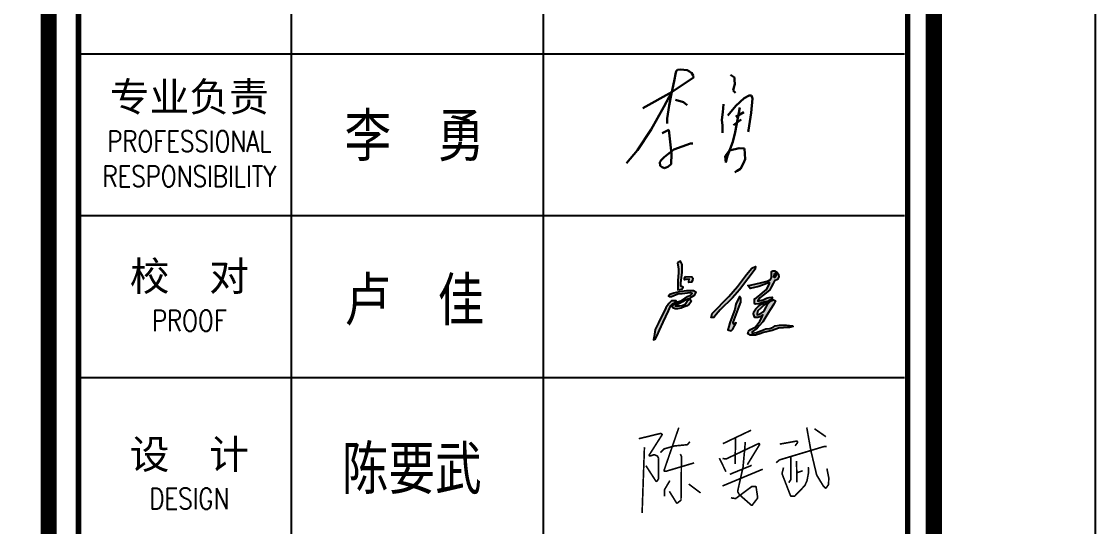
# Model space of a CAD drawing. Extents: x 815029915 to 815825525, y 579155098 to 579748855.
# Drawn here: x 815692947 to 815699587, y 579445772 to 579448893 of the extents above; entities that cross this region are included whole.
import ezdxf

# ---------------------------------------------------------------- set-up
doc = ezdxf.new("R2010")
doc.units = 0
doc.header["$LTSCALE"] = 100
doc.header["$MEASUREMENT"] = 0
for name, color, linetype in [('PUB_TITLE', 4, 'Continuous'), ('TK', 7, 'Continuous'), ('ZG-图框层', 4, 'Continuous'), ('zm', 1, 'Continuous')]:
    doc.layers.add(name, color=color, linetype=linetype)
doc.layers.add('平面看线', color=175, linetype='Continuous', lineweight=9)
doc.styles.add('CCIAD-图框(标题项)', font='')
doc.styles.add('基本字体', font='simplex.shx', dxfattribs={"height": 180, "bigfont": 'hztxt.shx'})
doc.styles.get('CCIAD-图框(标题项)').set_extended_font_data('SimHei')

# ---------------------------------------------------------------- blocks, each defined once
blk = doc.blocks.new('CCIAD-TK-A0-图签')
at = {"layer": 'TK'}
for p, q in [((1139.265, 121.628), (1139.265, 51.628)), ((1154.858, 121.628), (1154.858, 51.628)), ((1126.117, 91.628), (1177.187, 91.628)), ((1126.117, 91.628), (1177.187, 91.628)), ((1126.117, 81.628), (1177.187, 81.628)), ((1126.117, 81.628), (1177.187, 81.628)), ((1126.117, 71.628), (1177.187, 71.628)), ((1126.117, 71.628), (1177.187, 71.628))]:
    blk.add_line(p, q, dxfattribs=at)
at = {"layer": 'TK', "const_width": 1}
blk.add_lwpolyline([(1124.286, 10.457), (1124.286, 831)], dxfattribs=at)
at = {"layer": 'TK'}
blk.add_lwpolyline([(1124.286, 10.457), (1179, 10.457), (1179, 831)], dxfattribs=at)
at = {"layer": 'TK', "const_width": 0.347}
blk.add_lwpolyline([(1126.117, 185.398), (1177.387, 185.398), (1177.387, 13.253), (1126.117, 13.253)], close=True, dxfattribs=at)
at = {"layer": 'TK', "char_height": 1.8, "width": 11.6, "attachment_point": 5, "style": '基本字体'}
for s, insert in [('{\\fSimHei|b0|i0|c134|p49;专业负责\\H1.615x;\\W0.8;\\P\\Fsimplex,hztxt|c134;\\H0.4472x;PROFESSIONAL RESPONSIBILITY}', (1132.976, 86.628)), ('{\\fSimHei|b0|i0|c134|p49;校  对\\H1.167x;\\P\\Fsimplex,hztxt|c134;\\H0.6189x;\\W0.8;PROOF }', (1132.976, 76.628)), ('{\\fSimHei|b0|i0|c134|p49;设  计\\H1.167x;\\P\\Fsimplex,hztxt|c134;\\H0.6189x;\\W0.8;DESIGN }', (1132.976, 65.628))]:
    blk.add_mtext(s, dxfattribs=dict(at, insert=insert))
blk = doc.blocks.new('李勇')
at = {"color": 7, "lineweight": 30}
for p, q in [((8812.8, 21791.1), (8806.5, 21758.1)), ((8816.5, 21810.6), (8812.8, 21791.1)), ((8824.8, 21817.8), (8816.5, 21810.6)), ((8843.3, 21821.1), (8824.8, 21817.8)), ((8865.5, 21819.2), (8843.3, 21821.1)), ((8885.2, 21817.5), (8865.5, 21819.2)), ((8899.9, 21807.9), (8885.2, 21817.5)), ((8913.1, 21799.3), (8899.9, 21807.9)), ((8922.7, 21784.1), (8913.1, 21799.3)), ((8925.1, 21771.8), (8922.7, 21784.1)), ((9153.4, 21787.1), (9177.6, 21772.1)), ((8806.5, 21758.1), (8786.2, 21661.3)), ((8792.7, 21683.7), (8925.1, 21771.8)), ((9180.5, 21730.1), (9173.4, 21710.2)), ((9177.6, 21772.1), (9177.6, 21757.9)), ((9177.6, 21757.9), (9180.5, 21730.1)), ((8611.5, 21581.2), (8792.7, 21683.7)), ((8740.7, 21589.4), (8790.7, 21682.5)), ((8786.2, 21661.3), (8774.9, 21599.2)), ((9173.4, 21710.2), (9169.1, 21690.3)), ((9169.1, 21690.3), (9183.3, 21676)), ((9237.3, 21642.9), (9268.1, 21660.8)), ((9268.1, 21660.8), (9282.5, 21660.8)), ((9282.5, 21660.8), (9288.4, 21641.9)), ((8663.8, 21450.7), (8740.7, 21589.4)), ((8774.9, 21599.2), (8762.8, 21517.1)), ((8812.6, 21633.3), (8863.3, 21620)), ((8863.3, 21620), (8885.9, 21601)), ((9109.4, 21606.3), (9105.6, 21556.5)), ((9136.2, 21536.4), (9185.8, 21596.4)), ((9210.4, 21586.1), (9183.2, 21433.5)), ((9185.8, 21596.4), (9237.3, 21642.9)), ((9288.4, 21641.9), (9280.7, 21553.3)), ((8762.8, 21517.1), (8762.8, 21493)), ((9105.6, 21556.5), (9099.9, 21510.6)), ((9185.8, 21528.9), (9235, 21556.5)), ((9280.7, 21553.3), (9265.1, 21445.9)), ((8578.7, 21322.8), (8663.8, 21450.7)), ((8730.7, 21428.4), (8772.7, 21447.9)), ((8762.8, 21493), (8762.8, 21487)), ((8772.7, 21447.9), (8780.7, 21373.4)), ((9099.9, 21510.6), (9103.1, 21474.1)), ((9103.1, 21474.1), (9103.7, 21438.2)), ((9172.6, 21477.6), (9218.4, 21511.3)), ((9103.7, 21438.2), (9103.8, 21430)), ((9183.2, 21433.5), (9167.4, 21374.8)), ((9265.1, 21445.9), (9263.6, 21436)), ((8510.5, 21243), (8578.7, 21322.8)), ((8763.2, 21295.4), (8803.1, 21325.8)), ((8780.7, 21373.4), (8788.6, 21299.4)), ((8803.1, 21325.8), (8853.6, 21345.6)), ((8853.6, 21345.6), (8905.5, 21362.9)), ((8905.5, 21362.9), (8921.5, 21362.9)), ((9120.5, 21285.9), (9147.1, 21320)), ((9167.4, 21374.8), (9135.4, 21288.2)), ((9147.1, 21320), (9206.4, 21334.2)), ((9206.4, 21334.2), (9239.2, 21331.9)), ((9239.2, 21331.9), (9243.9, 21266.8)), ((8715.9, 21247.5), (8725.2, 21261.5)), ((8725.2, 21261.5), (8742.8, 21278.2)), ((8742.8, 21278.2), (8763.2, 21295.4)), ((8788.6, 21299.4), (8786.4, 21235.5)), ((9123.7, 21245.3), (9120.5, 21285.9)), ((9135.4, 21288.2), (9123.7, 21245.3)), ((9243.9, 21266.8), (9233.6, 21242)), ((8718.4, 21224.7), (8715.9, 21247.5)), ((8730.7, 21217.1), (8718.4, 21224.7)), ((8746, 21211.1), (8730.7, 21217.1)), ((8765.2, 21219.5), (8746, 21211.1)), ((8786.4, 21235.5), (8765.2, 21219.5)), ((9195.6, 21195.1), (9181, 21185.9)), ((9214.2, 21206.8), (9195.6, 21195.1)), ((9233.6, 21242), (9214.2, 21206.8))]:
    blk.add_line(p, q, dxfattribs=at)
blk = doc.blocks.new('gadad23a')
at = {"layer": '平面看线', "const_width": 100}
for points in [[(129300, 115871), (130634, 116195, -0.150124), (130663, 116193), (130711, 116175, -0.476931), (130735, 116101), (129958, 114882, 0.703116), (130016, 114807), (130242, 114881, -0.191901), (130279, 114878), (130443, 114800, -0.166898), (130467, 114777), (130516, 114678, -0.116521), (130522, 114655), (130522, 113410, -0.134677), (130515, 113384), (130441, 113260, -0.556571), (130356, 113258), (129742, 114206)], [(131775, 116553), (130868, 113925, 0.557185), (130922, 113859), (131024, 113872), (132727, 114378)], [(139687, 116566), (139940, 115144), (140298, 113636, 0.077541), (140304, 113622), (140692, 112978), (140816, 112838, 0.480002), (140894, 112842), (141024, 113023, 0.147817), (141034, 113050), (141049, 113447, 0.05991), (141048, 113459), (140933, 114030)], [(130637, 115013), (130859, 115235, -0.129081), (130881, 115248), (131523, 115427), (132286, 115499, 0.194236), (132319, 115516), (132460, 115681)], [(134479, 114648), (134686, 114623, 0.141288), (134714, 114627), (136699, 115567, -0.745112), (136763, 115496), (136015, 114271)], [(138021, 115539), (139052, 115724, -0.467135), (139111, 115675), (139111, 115641, -0.160073), (139101, 115611), (138969, 115432)], [(131867, 114919), (131936, 114795, -0.131224), (131942, 114770), (131913, 112094, -0.229929), (131893, 112055), (131700, 111906, -0.444253), (131627, 111919), (131191, 112623)], [(137796, 114387), (137992, 114555, -0.104533), (138010, 114565), (140768, 115393, -0.07304), (140783, 115395), (140909, 115395)], [(138698, 114771), (138706, 113365, -0.149587), (138697, 113337), (138577, 113157)], [(135747, 114110), (135417, 112637, 0.177164), (135421, 112603), (135517, 112420, 0.093258), (135528, 112406), (136253, 111773, 0.432684), (136325, 111780), (136642, 112193, 0.202276), (136652, 112231), (136559, 112877, 0.372816), (136509, 112920), (136309, 112920, 0.162035), (136279, 112910), (135311, 112185, -0.199079), (135274, 112176), (134997, 112216)], [(138254, 114091), (138160, 113731, 0.156859), (138162, 113700), (138682, 112354, 0.309954), (138729, 112322), (138920, 112322, 0.204533), (138956, 112337), (139554, 112962, 0.079088), (139563, 112975), (139695, 113250, 0.06466), (139699, 113262), (139787, 113719, 0.04851), (139788, 113729), (139786, 114121)], [(131225, 113282), (130897, 112730, 0.134842), (130890, 112705), (130890, 112304)]]:
    blk.add_lwpolyline(points, format="xyb", dxfattribs=at)
for points in [[(134496, 115562), (136247, 116397)], [(140164, 116488), (140870, 115997)], [(135290, 115941), (135254, 114307)], [(135890, 115676), (135747, 114110)], [(129652, 115349), (129508, 111282)], [(134283, 114674), (134692, 113831)], [(134932, 113672), (136284, 114227)], [(139055, 114503), (139079, 113173)], [(134480, 112953), (136969, 113988)], [(139069, 113773), (139433, 113888)], [(132390, 113071), (133122, 112524)]]:
    blk.add_lwpolyline(points, dxfattribs=at)
blk = doc.blocks.new('ll')
at = {"layer": 'ZG-图框层'}
blk.add_lwpolyline([(815136770.1, 579524220), (815255670.1, 579524220), (815255670.1, 579608320), (815136770.1, 579608320)], close=True, dxfattribs=at)

msp = doc.modelspace()

# ---------------------------------------------------------------- hatches: boundary and pattern name
h = msp.add_hatch(color=256)
h.paths.add_polyline_path([(815697097.9, 579447306), (815697090.1, 579447314.4), (815697050.7, 579447317.7), (815697045.2, 579447306.4), (815697046.5, 579447297), (815697055.9, 579447298.3), (815697074, 579447300.5), (815697072, 579447287.6), (815697072, 579447279.5), (815697089.2, 579447281.8), (815697094.7, 579447293.1)])
h.paths.add_polyline_path([(815697037.9, 579447250.8), (815697023.1, 579447257.4), (815697023.1, 579447276.3), (815697031.3, 579447343.8), (815697031.3, 579447390.8), (815697019.8, 579447412.2), (815697002.5, 579447402.3), (815697009.1, 579447362), (815697009.1, 579447341.4), (815697003.3, 579447289.5), (815697003.3, 579447271.4), (815697003.3, 579447250.8), (815697003.3, 579447234.3), (815697028.9, 579447239.3)])
h.paths.add_polyline_path([(815697115, 579447222), (815697102.1, 579447229.8), (815697087.6, 579447229.8), (815697058.5, 579447229.8), (815697016.5, 579447224.6), (815696980.2, 579447216.8), (815696953.8, 579447207), (815696947.6, 579447198.2), (815696955.3, 579447190.4), (815696965.2, 579447190.4), (815696980.2, 579447197.1), (815697004.1, 579447207.5), (815697031.6, 579447210.1), (815697080.8, 579447216.3), (815697092.7, 579447212.7), (815697082.9, 579447201.3), (815697064.7, 579447192.5), (815697029.5, 579447169.7), (815697004.6, 579447161.4), (815696979.2, 579447145.3), (815696966.2, 579447132.4), (815696973, 579447123.5), (815696987.5, 579447117.3), (815697002.5, 579447117.3), (815697025.5, 579447121.9), (815697043, 579447128.7), (815697061.6, 579447136), (815697075.1, 579447145.8), (815697083.9, 579447158.8), (815697086, 579447167.1), (815697078, 579447178.3), (815697071.5, 579447172.3), (815697062.8, 579447164.3), (815697058.5, 579447158.8), (815697049.2, 579447146.9), (815697032.1, 579447138.6), (815697015, 579447134.9), (815696994.7, 579447134.9), (815696988, 579447134.9), (815696992.1, 579447140.6), (815697015, 579447150), (815697034.1, 579447160.9), (815697050.2, 579447170.7), (815697072.2, 579447179.7), (815697085.5, 579447187.3), (815697105.8, 579447198.9), (815697110.9, 579447211.6)])
h.paths.add_polyline_path([(815696994.5, 579447160.3), (815696994.5, 579447167.1), (815696988.5, 579447166), (815696965.7, 579447166.5), (815696948, 579447150.9), (815696930.9, 579447123), (815696885.5, 579447030.7), (815696864.9, 579446988.8), (815696857.3, 579446945.3), (815696853.9, 579446926), (815696865.6, 579446931.2), (815696875.5, 579446952.8), (815696890.2, 579446984.5), (815696913.6, 579447035.2), (815696946.3, 579447105.9), (815696961.2, 579447136.9), (815696972, 579447147.6)])
h.paths.add_polyline_path([(815697385.8, 579447234.6), (815697482.6, 579447361.4), (815697484.3, 579447378.1), (815697460.9, 579447368.9), (815697428.3, 579447328.8), (815697372.4, 579447254.6), (815697319, 579447193.7), (815697217.2, 579447087.8), (815697210.5, 579447063.7), (815697227.2, 579447063.7), (815697242.2, 579447081.9), (815697265.6, 579447110.3), (815697341.5, 579447185.4)])
h.paths.add_polyline_path([(815697393, 579447159), (815697393, 579447180.4), (815697385.7, 579447192.5), (815697377.9, 579447177.3), (815697362.7, 579447146.4), (815697356.4, 579447112.3), (815697340.7, 579447069.9), (815697326.3, 579447031.2), (815697319.7, 579447007.6), (815697314, 579446987.3), (815697333.8, 579446981.4), (815697344.9, 579446991.9), (815697353.8, 579447011.8), (815697364.8, 579447030.6), (815697347.5, 579447021.7), (815697345.4, 579447032.7), (815697359, 579447066.3), (815697382.6, 579447130.7)])
h.paths.add_polyline_path([(815697628.8, 579447314.6), (815697626.7, 579447331.4), (815697618.2, 579447342.5), (815697602.4, 579447353), (815697591.4, 579447353), (815697584, 579447347.7), (815697584, 579447329.3), (815697584, 579447309.9), (815697577.2, 579447298.3), (815697556.4, 579447287.2), (815697524, 579447279.4), (815697481.3, 579447269), (815697451.9, 579447263.9), (815697436.4, 579447261.3), (815697447, 579447248.6), (815697452.3, 579447242.3), (815697504.6, 579447255.5), (815697571.7, 579447279.2), (815697571.7, 579447272.4), (815697552.7, 579447237), (815697501.4, 579447192.6), (815697493.5, 579447187.3), (815697478.1, 579447179.4), (815697478.1, 579447171.5), (815697478.1, 579447151.2), (815697484.5, 579447146.4), (815697506.7, 579447148.5), (815697525.7, 579447155.9), (815697550.6, 579447161.8), (815697536.3, 579447151.7), (815697521.5, 579447145.9), (815697504, 579447132.7), (815697486.6, 579447116.3), (815697474.4, 579447099.4), (815697471.2, 579447086.1), (815697476, 579447074.1), (815697480.3, 579447063.5), (815697498.2, 579447063.5), (815697510.9, 579447068.3), (815697529.9, 579447079.3), (815697521.5, 579447059.3), (815697511.4, 579447040.4), (815697494, 579447019.1), (815697481.8, 579447004.3), (815697453.8, 579446990.1), (815697440.6, 579446980), (815697438, 579446962.1), (815697451.7, 579446955.2), (815697485, 579446955.2), (815697512, 579446962.1), (815697533.7, 579446970.7), (815697561.1, 579446977.4), (815697587.7, 579446983.9), (815697610.8, 579446991.7), (815697626.1, 579446996.8), (815697657.9, 579447000.1), (815697683.2, 579447002.8), (815697695.4, 579447002.8), (815697717.1, 579447009.1), (815697713.4, 579447011.7), (815697676.9, 579447017), (815697632.5, 579447017), (815697605.5, 579447011.7), (815697594.4, 579447004.3), (815697573.8, 579446996.4), (815697547.9, 579446992.7), (815697517.3, 579446981.1), (815697490.8, 579446970), (815697464.6, 579446966.8), (815697464.6, 579446976), (815697478.7, 579446985.8), (815697495.1, 579446997.4), (815697507.7, 579447012.3), (815697528.9, 579447037.1), (815697547.9, 579447067.4), (815697565, 579447094.8), (815697575.7, 579447111.8), (815697597.2, 579447146.1), (815697603.5, 579447157.7), (815697607.2, 579447166.6), (815697596.6, 579447173), (815697579.8, 579447166.1), (815697560.5, 579447147.4), (815697549.5, 579447128), (815697539.3, 579447109.8), (815697532.4, 579447097.7), (815697510.8, 579447083.5), (815697494.5, 579447079.3), (815697494.5, 579447087.7), (815697499.8, 579447104.6), (815697517.2, 579447121.9), (815697532.9, 579447137.7), (815697548.2, 579447148.2), (815697557, 579447159.9), (815697574, 579447171.5), (815697587.1, 579447180.5), (815697587.1, 579447189.8), (815697569.8, 579447186.8), (815697551.9, 579447183.6), (815697531.1, 579447172.6), (815697513.5, 579447167.8), (815697499.8, 579447164.2), (815697499.8, 579447167.3), (815697512, 579447185.3), (815697531.8, 579447201.2), (815697549.8, 579447215.7), (815697572.4, 579447233.9), (815697581.2, 579447250.5), (815697593.5, 579447273.6), (815697602.4, 579447290.4), (815697620.3, 579447297.8)])
h.paths.add_polyline_path([(815697601.9, 579447310.5), (815697596.6, 579447315.4), (815697601.6, 579447334.6), (815697609.5, 579447332.3), (815697614.2, 579447325.7)], flags=16)

# ---------------------------------------------------------------- linework, layer by layer
for points in [[(815697002.5, 579447402.3), (815697009.1, 579447362), (815697009.1, 579447341.4), (815697003.3, 579447289.5), (815697003.3, 579447271.4), (815697003.3, 579447250.8), (815697003.3, 579447234.3), (815697028.9, 579447239.3), (815697037.9, 579447250.8), (815697023.1, 579447257.4), (815697023.1, 579447276.3), (815697031.3, 579447343.8), (815697031.3, 579447390.8), (815697019.8, 579447412.2)], [(815697482.6, 579447361.4), (815697385.8, 579447234.6), (815697341.5, 579447185.4), (815697265.6, 579447110.3), (815697242.2, 579447081.9), (815697227.2, 579447063.7), (815697210.5, 579447063.7), (815697217.2, 579447087.8), (815697319, 579447193.7), (815697372.4, 579447254.6), (815697428.3, 579447328.8), (815697460.9, 579447368.9), (815697484.3, 579447378.1)], [(815697451.9, 579447263.9), (815697481.3, 579447269), (815697524, 579447279.4), (815697556.4, 579447287.2), (815697577.2, 579447298.3), (815697584, 579447309.9), (815697584, 579447329.3), (815697584, 579447347.7), (815697591.4, 579447353), (815697602.4, 579447353), (815697618.2, 579447342.5), (815697626.7, 579447331.4), (815697628.8, 579447314.6), (815697620.3, 579447297.8), (815697602.4, 579447290.4), (815697593.5, 579447273.6), (815697581.2, 579447250.5), (815697572.4, 579447233.9), (815697549.8, 579447215.7), (815697531.8, 579447201.2), (815697512, 579447185.3), (815697499.8, 579447167.3), (815697499.8, 579447164.2), (815697513.5, 579447167.8), (815697531.1, 579447172.6), (815697551.9, 579447183.6), (815697569.8, 579447186.8), (815697587.1, 579447189.8), (815697587.1, 579447180.5), (815697574, 579447171.5), (815697557, 579447159.9), (815697548.2, 579447148.2), (815697532.9, 579447137.7), (815697517.2, 579447121.9), (815697499.8, 579447104.6), (815697494.5, 579447087.7), (815697494.5, 579447079.3), (815697510.8, 579447083.5), (815697532.4, 579447097.7), (815697539.3, 579447109.8), (815697549.5, 579447128), (815697560.5, 579447147.4), (815697579.8, 579447166.1), (815697596.6, 579447173), (815697607.2, 579447166.6), (815697603.5, 579447157.7), (815697597.2, 579447146.1), (815697575.7, 579447111.8), (815697565, 579447094.8), (815697547.9, 579447067.4), (815697528.9, 579447037.1), (815697507.7, 579447012.3), (815697495.1, 579446997.4), (815697478.7, 579446985.8), (815697464.6, 579446976), (815697464.6, 579446966.8), (815697490.8, 579446970), (815697517.3, 579446981.1), (815697547.9, 579446992.7), (815697573.8, 579446996.4), (815697594.4, 579447004.3), (815697605.5, 579447011.7), (815697632.5, 579447017), (815697676.9, 579447017), (815697713.4, 579447011.7), (815697717.1, 579447009.1), (815697695.4, 579447002.8), (815697683.2, 579447002.8), (815697657.9, 579447000.1), (815697626.1, 579446996.8), (815697610.8, 579446991.7), (815697587.7, 579446983.9), (815697561.1, 579446977.4), (815697533.7, 579446970.7), (815697512, 579446962.1), (815697485, 579446955.2), (815697451.7, 579446955.2), (815697438, 579446962.1), (815697440.6, 579446980), (815697453.8, 579446990.1), (815697481.8, 579447004.3), (815697494, 579447019.1), (815697511.4, 579447040.4), (815697521.5, 579447059.3), (815697529.9, 579447079.3), (815697510.9, 579447068.3), (815697498.2, 579447063.5), (815697480.3, 579447063.5), (815697476, 579447074.1), (815697471.2, 579447086.1), (815697474.4, 579447099.4), (815697486.6, 579447116.3), (815697504, 579447132.7), (815697521.5, 579447145.9), (815697536.3, 579447151.7), (815697550.6, 579447161.8), (815697525.7, 579447155.9), (815697506.7, 579447148.5), (815697484.5, 579447146.4), (815697478.1, 579447151.2), (815697478.1, 579447171.5), (815697478.1, 579447179.4), (815697493.5, 579447187.3), (815697501.4, 579447192.6), (815697552.7, 579447237), (815697571.7, 579447272.4), (815697571.7, 579447279.2), (815697504.6, 579447255.5), (815697452.3, 579447242.3), (815697447, 579447248.6), (815697436.4, 579447261.3)], [(815697601.6, 579447334.6), (815697596.6, 579447315.4), (815697601.9, 579447310.5), (815697614.2, 579447325.7), (815697609.5, 579447332.3)], [(815697050.7, 579447317.7), (815697090.1, 579447314.4), (815697097.9, 579447306), (815697094.7, 579447293.1), (815697089.2, 579447281.8), (815697072, 579447279.5), (815697072, 579447287.6), (815697074, 579447300.5), (815697055.9, 579447298.3), (815697046.5, 579447297), (815697045.2, 579447306.4)], [(815696953.8, 579447207), (815696980.2, 579447216.8), (815697016.5, 579447224.6), (815697058.5, 579447229.8), (815697087.6, 579447229.8), (815697102.1, 579447229.8), (815697115, 579447222), (815697110.9, 579447211.6), (815697105.8, 579447198.9), (815697085.5, 579447187.3), (815697072.2, 579447179.7), (815697050.2, 579447170.7), (815697034.1, 579447160.9), (815697015, 579447150), (815696992.1, 579447140.6), (815696988, 579447134.9), (815696994.7, 579447134.9), (815697015, 579447134.9), (815697032.1, 579447138.6), (815697049.2, 579447146.9), (815697058.5, 579447158.8), (815697062.8, 579447164.3), (815697071.5, 579447172.3), (815697078, 579447178.3), (815697086, 579447167.1), (815697083.9, 579447158.8), (815697075.1, 579447145.8), (815697061.6, 579447136), (815697043, 579447128.7), (815697025.5, 579447121.9), (815697002.5, 579447117.3), (815696987.5, 579447117.3), (815696973, 579447123.5), (815696966.2, 579447132.4), (815696979.2, 579447145.3), (815697004.6, 579447161.4), (815697029.5, 579447169.7), (815697064.7, 579447192.5), (815697082.9, 579447201.3), (815697092.7, 579447212.7), (815697080.8, 579447216.3), (815697031.6, 579447210.1), (815697004.1, 579447207.5), (815696980.2, 579447197.1), (815696965.2, 579447190.4), (815696955.3, 579447190.4), (815696947.6, 579447198.2)], [(815696988.5, 579447166), (815696965.7, 579447166.5), (815696948, 579447150.9), (815696930.9, 579447123), (815696885.5, 579447030.7), (815696864.9, 579446988.8), (815696857.3, 579446945.3), (815696853.9, 579446926), (815696865.6, 579446931.2), (815696875.5, 579446952.8), (815696890.2, 579446984.5), (815696913.6, 579447035.2), (815696946.3, 579447105.9), (815696961.2, 579447136.9), (815696972, 579447147.6), (815696994.5, 579447160.3), (815696994.5, 579447167.1)], [(815697377.9, 579447177.3), (815697362.7, 579447146.4), (815697356.4, 579447112.3), (815697340.7, 579447069.9), (815697326.3, 579447031.2), (815697319.7, 579447007.6), (815697314, 579446987.3), (815697333.8, 579446981.4), (815697344.9, 579446991.9), (815697353.8, 579447011.8), (815697364.8, 579447030.6), (815697347.5, 579447021.7), (815697345.4, 579447032.7), (815697359, 579447066.3), (815697382.6, 579447130.7), (815697393, 579447159), (815697393, 579447180.4), (815697385.7, 579447192.5)]]:
    msp.add_lwpolyline(points, close=True)
at = {"layer": 'ZG-图框层'}
msp.add_lwpolyline([(815580686.5, 579439576.5), (815699586.5, 579439576.5), (815699586.5, 579523676.5), (815580686.5, 579523676.5)], close=True, dxfattribs=at)
at = {"layer": 'ZG-图框层', "const_width": 100}
msp.add_lwpolyline([(815583186.5, 579440576.5), (815698586.5, 579440576.5), (815698586.5, 579522676.5), (815583186.5, 579522676.5)], close=True, dxfattribs=at)

# ---------------------------------------------------------------- block references
msp.add_blockref('李勇', (815688176.5, 579426775.3))
at = {"xscale": 0.1, "yscale": 0.1, "zscale": 0.1}
msp.add_blockref('gadad23a', (815683832.6, 579434727.5), dxfattribs=at)
at = {"layer": 'TK', "xscale": 100, "yscale": 100, "zscale": 100}
msp.add_blockref('CCIAD-TK-A0-图签', (815580686.5, 579439530.9), dxfattribs=at)
at = {"layer": 'zm', "color": 1}
msp.add_blockref('ll', (443916.4, -84643.4), dxfattribs=at)

# ---------------------------------------------------------------- texts
at = {"layer": 'PUB_TITLE', "style": 'CCIAD-图框(标题项)', "width": 0.8}
for s, p in [('李  勇', (815694943.8, 579448058.7)), ('卢  佳', (815694943.8, 579447043.6)), ('陈要武', (815694927.3, 579446001.4))]:
    msp.add_text(s, height=264, dxfattribs=at).set_placement(p)

doc.saveas('drawing.dxf')
